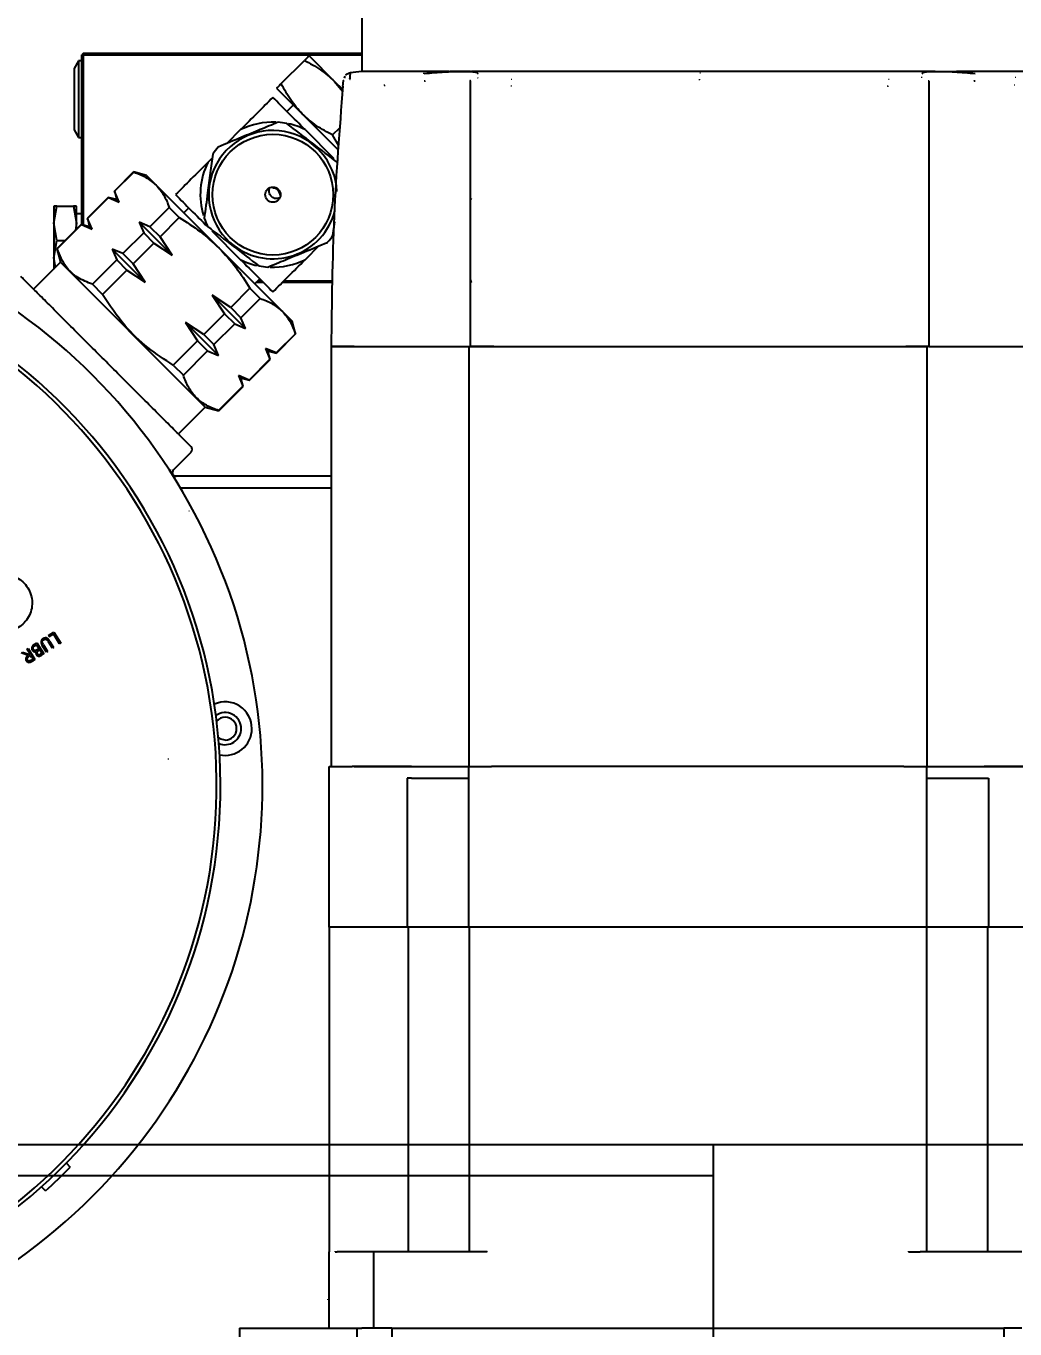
# Model space of a CAD drawing. Header units: inches. Extents: x -347369 to -260369, y 119522 to 149869.
# Drawn here: x -263100.1 to -262970.6, y 139387.6 to 139558.1 of the extents above; entities that cross this region are included whole.
import ezdxf

# ---------------------------------------------------------------- set-up
doc = ezdxf.new("R2010")
doc.units = ezdxf.units.IN
doc.header["$LTSCALE"] = 300
doc.linetypes.add('DOT2', pattern=[0.635, 0, -0.635])
doc.layers.add('INCASTELLATURA MOT', color=4, linetype='Continuous')
doc.layers.add('QUOTE', color=7, linetype='Continuous')
doc.styles.get("Standard").update_dxf_attribs({"font": 'romans.shx'})
doc.dimstyles.new('sc1a100_pollici', dxfattribs={"dimscale": 100, "dimtxt": 3, "dimasz": 3, "dimexe": 0, "dimexo": 0, "dimgap": 1, "dimtad": 1, "dimzin": 12, "dimdsep": 46, "dimtxsty": 'Standard', "dimblk": 'CLOSEDBLANK', "dimcen": 1, "dimclrd": 253, "dimclre": 253, "dimclrt": 2, "dimadec": 0, "dimazin": 3, "dimtfac": 1, "dimtmove": 0, "dimatfit": 1, "dimldrblk": 'CLOSEDBLANK', "dimfxl": 1, "dimtolj": 1, "dimtzin": 0, "dimarcsym": 0})

# ---------------------------------------------------------------- blocks, each defined once
blk = doc.blocks.new('_ClosedBlank')
at = {"color": 0, "linetype": 'ByBlock', "lineweight": -2}
for p, q in [((-1, 0.16667), (0, 0)), ((-1, 0.16667), (-1, -0.16667)), ((0, 0), (-1, -0.16667))]:
    blk.add_line(p, q, dxfattribs=at)
blk = doc.blocks.new('*D12')
at = {"layer": 'Defpoints', "color": 0, "transparency": 16777216}
for p in [(-263135.17, 139932.66), (-261590.13, 139932.66), (-262190.13, 138999.66)]:
    blk.add_point(p, dxfattribs=at)
at = {"layer": 'QUOTE', "color": 253, "lineweight": -2, "transparency": 16777216}
for p, q in [((-261590.13, 140232.66), (-261590.13, 140532.66)), ((-263135.17, 139932.66), (-261590.13, 139932.66)), ((-261590.13, 139932.66), (-261590.13, 138999.66)), ((-262190.13, 138999.66), (-261590.13, 138999.66)), ((-261590.13, 138699.66), (-261590.13, 135456.8))]:
    blk.add_line(p, q, dxfattribs=at)
at = {"layer": 'QUOTE', "color": 253, "lineweight": -2, "transparency": 16777216, "xscale": 300, "yscale": 300, "zscale": 300}
for p, rotation in [((-261590.13, 139932.66), 270), ((-261590.13, 138999.66), 90)]:
    blk.add_blockref('_ClosedBlank', p, dxfattribs=dict(at, rotation=rotation))
at = {"layer": 'QUOTE', "color": 2, "transparency": 16777216, "char_height": 300, "attachment_point": 5, "rotation": 90}
for s, insert in [('\\A1;[3\'-0 3/4"]', (-261261.56, 136928.23)), ('\\A1;933', (-261840.13, 136928.23))]:
    blk.add_mtext(s, dxfattribs=dict(at, insert=insert))
blk = doc.blocks.new('*U45')
at = {"layer": 'INCASTELLATURA MOT', "linetype": 'Continuous'}
for q in [(-5990, 412), (120, 380)]:
    blk.add_line((120, 412), q, dxfattribs=at)
blk = doc.blocks.new('*U46')
at = {"layer": 'INCASTELLATURA MOT'}
for p, q in [((600, 412), (10, 412)), ((120, 412), (120, 380)), ((10, 408), (120, 408))]:
    blk.add_line(p, q, dxfattribs=at)
blk = doc.blocks.new('A$C11159156')
at = {"layer": 'INCASTELLATURA MOT', "color": 40, "linetype": 'Continuous', "lineweight": 25}
for p, q in [((-265, 612), (-265, 602.47)), ((-302.07, 603.86), (-302.64, 602.86)), ((-301.64, 603.86), (-302.07, 603.86)), ((-302.07, 603.86), (-302.07, 598.86)), ((-301.44, 604.86), (-301.64, 604.66)), ((-301.64, 582.45), (-301.64, 604.66)), ((-301.64, 604.66), (-301.44, 604.66)), ((-301.44, 604.66), (-301.44, 604.86)), ((-301.44, 604.86), (-265, 604.86)), ((-301.44, 582.39), (-301.44, 604.66)), ((-301.44, 604.66), (-265, 604.66)), ((-275.55, 600.89), (-272.5, 603.93)), ((-271.9, 604.53), (-268.55, 601.17)), ((-302.64, 602.86), (-302.64, 594.86)), ((-253.54, 602.46), (-253.41, 602.46)), ((-250.76, 602.46), (-250.61, 602.46)), ((-189.92, 602.5), (-189.42, 602.5)), ((-189.92, 602.5), (-189.92, 602.5)), ((-276.15, 600.29), (-272.79, 596.93)), ((-268.55, 601.17), (-267.51, 599.92)), ((-268.55, 601.17), (-267.54, 600.17)), ((-267.21, 601.88), (-267.3, 601.63)), ((-250.75, 600.68), (-250.75, 601.23)), ((-190.75, 601.23), (-190.75, 600.68)), ((-302.07, 598.86), (-302.07, 593.86)), ((-273.96, 598.1), (-274.8, 597.25)), ((-272.79, 596.93), (-268.03, 592.17)), ((-268.83, 594.17), (-267.83, 595.17)), ((-302.64, 594.86), (-302.07, 593.86)), ((-302.07, 593.86), (-301.64, 593.86)), ((-280.86, 594.87), (-282.66, 593.07)), ((-272.43, 594.87), (-268.65, 591.09)), ((-268, 592.74), (-268.83, 594.17)), ((-284.64, 591.09), (-285.16, 590.57)), ((-294.87, 589.34), (-297.39, 586.82)), ((-297.36, 586.8), (-294.85, 589.31)), ((-293.2, 588.89), (-294.87, 589.34)), ((-294.87, 589.34), (-294.85, 589.31)), ((-293.2, 588.89), (-291.92, 587.61)), ((-297.39, 586.82), (-297.09, 585.71)), ((-297.39, 586.82), (-297.36, 586.8)), ((-296.77, 585.39), (-297.36, 586.8)), ((-291.92, 587.61), (-283.66, 579.34)), ((-298.21, 586.01), (-300.92, 583.29)), ((-300.9, 583.26), (-298.18, 585.98)), ((-297.09, 585.71), (-298.21, 586.01)), ((-298.21, 586.01), (-298.18, 585.98)), ((-298.18, 585.98), (-296.77, 585.39)), ((-297.09, 585.71), (-296.77, 585.39)), ((-250.65, 585.86), (-250.75, 585.69)), ((-305.34, 582.61), (-304.94, 584.86)), ((-304.94, 584.86), (-305.34, 584.86)), ((-305.34, 584.86), (-305.34, 582.61)), ((-304.94, 584.86), (-302.74, 584.86)), ((-302.74, 584.86), (-302.34, 582.61)), ((-302.34, 584.86), (-302.74, 584.86)), ((-302.34, 582.61), (-302.34, 584.86)), ((-301.64, 583.86), (-302.34, 583.86)), ((-300.92, 583.29), (-300.63, 582.17)), ((-300.92, 583.29), (-300.9, 583.26)), ((-300.3, 581.85), (-300.9, 583.26)), ((-290.22, 584.69), (-292.74, 582.17)), ((-291.41, 580.84), (-288.89, 583.36)), ((-290.22, 584.69), (-288.89, 583.36)), ((-287.65, 584.64), (-288.3, 583.99)), ((-304.94, 580.36), (-305.34, 582.61)), ((-305.34, 582.61), (-305.34, 578.11)), ((-301.74, 582.47), (-304.92, 579.29)), ((-304.89, 579.26), (-301.71, 582.44)), ((-302.34, 582.61), (-302.5, 581.71)), ((-302.34, 581.87), (-302.34, 582.61)), ((-300.63, 582.17), (-301.74, 582.47)), ((-301.74, 582.47), (-301.71, 582.44)), ((-301.71, 582.44), (-300.3, 581.85)), ((-300.63, 582.17), (-300.3, 581.85)), ((-294.15, 582.76), (-289.81, 578.43)), ((-292.74, 582.17), (-294.15, 582.76)), ((-294.15, 582.76), (-293.55, 581.36)), ((-292.74, 582.17), (-291.41, 580.84)), ((-284.63, 581.62), (-280.86, 577.84)), ((-268.77, 581.03), (-268.54, 582.81)), ((-305.34, 578.11), (-304.94, 580.36)), ((-304.94, 580.36), (-303.86, 580.36)), ((-293.55, 581.36), (-296.27, 578.64)), ((-294.94, 577.3), (-292.22, 580.02)), ((-293.55, 581.36), (-292.22, 580.02)), ((-292.22, 580.02), (-289.81, 578.43)), ((-289.81, 578.43), (-291.41, 580.84)), ((-305.12, 576.84), (-305.34, 578.11)), ((-305.34, 578.11), (-305.34, 576.61)), ((-304.92, 579.29), (-304.44, 577.51)), ((-304.89, 579.26), (-304.92, 579.29)), ((-297.68, 579.23), (-293.35, 574.9)), ((-296.27, 578.64), (-297.68, 579.23)), ((-297.68, 579.23), (-297.09, 577.82)), ((-296.27, 578.64), (-294.94, 577.3)), ((-283.66, 579.34), (-275.39, 571.08)), ((-270.63, 579.65), (-272.43, 577.84)), ((-304.44, 577.51), (-307.98, 573.97)), ((-304.44, 577.51), (-286.76, 559.82)), ((-297.09, 577.82), (-300.27, 574.64)), ((-298.94, 573.31), (-295.76, 576.49)), ((-297.09, 577.82), (-295.76, 576.49)), ((-295.76, 576.49), (-293.35, 574.9)), ((-293.35, 574.9), (-294.94, 577.3)), ((-279.01, 574.7), (-278.36, 575.35)), ((-277.87, 574.86), (-278.85, 574.86)), ((-278.07, 575.06), (-278.65, 575.06)), ((-268.81, 574.86), (-275.41, 574.86)), ((-268.81, 575.06), (-275.21, 575.06)), ((-250.65, 574.88), (-250.75, 575.26)), ((-250.75, 575.02), (-250.65, 574.86)), ((-298.94, 573.31), (-300.27, 574.64)), ((-284.57, 573.19), (-282.98, 570.78)), ((-282.16, 571.59), (-284.57, 573.19)), ((-284.57, 573.19), (-280.24, 568.85)), ((-279.64, 574.11), (-282.16, 571.59)), ((-279.64, 574.11), (-278.31, 572.78)), ((-282.16, 571.59), (-280.83, 570.26)), ((-280.83, 570.26), (-278.31, 572.78)), ((-285.7, 568.06), (-288.1, 569.65)), ((-288.1, 569.65), (-286.51, 567.24)), ((-288.1, 569.65), (-283.77, 565.32)), ((-282.98, 570.78), (-285.7, 568.06)), ((-282.98, 570.78), (-281.64, 569.45)), ((-280.24, 568.85), (-280.83, 570.26)), ((-275.39, 571.08), (-274.11, 569.8)), ((-273.66, 568.13), (-274.11, 569.8)), ((-285.7, 568.06), (-284.36, 566.73)), ((-284.36, 566.73), (-281.64, 569.45)), ((-281.64, 569.45), (-280.24, 568.85)), ((-273.69, 568.15), (-276.2, 565.64)), ((-276.18, 565.61), (-273.66, 568.13)), ((-273.69, 568.15), (-273.66, 568.13)), ((-286.51, 567.24), (-289.69, 564.06)), ((-286.51, 567.24), (-285.18, 565.91)), ((-283.77, 565.32), (-284.36, 566.73)), ((-277.61, 566.23), (-277.02, 564.82)), ((-276.2, 565.64), (-277.61, 566.23)), ((-277.61, 566.23), (-277.29, 565.91)), ((-269, 566.5), (-269, 511.5)), ((-269, 566.5), (-266, 566.5)), ((-266, 566.5), (-258.5, 566.5)), ((-258.5, 566.5), (-251, 566.5)), ((-251, 566.5), (-251, 511.5)), ((-251, 566.5), (-248, 566.5)), ((-248, 566.5), (-194, 566.5)), ((-247.75, 566.5), (-193.75, 566.5)), ((-193.74, 566.5), (-191, 566.5)), ((-191, 566.5), (-191, 511.5)), ((-190.75, 566.5), (-190.75, 566.5)), ((-190.75, 566.5), (-183.5, 566.5)), ((-183.5, 566.5), (-176, 566.5)), ((-288.36, 562.73), (-285.18, 565.91)), ((-285.18, 565.91), (-283.77, 565.32)), ((-277.02, 564.82), (-279.74, 562.1)), ((-279.71, 562.08), (-276.99, 564.79)), ((-276.99, 564.79), (-277.29, 565.91)), ((-277.29, 565.91), (-276.18, 565.61)), ((-277.02, 564.82), (-276.99, 564.79)), ((-276.2, 565.64), (-276.18, 565.61)), ((-289.69, 564.06), (-288.36, 562.73)), ((-280.56, 561.29), (-283.74, 558.11)), ((-283.71, 558.08), (-280.53, 561.26)), ((-279.74, 562.1), (-281.15, 562.7)), ((-281.15, 562.7), (-280.56, 561.29)), ((-281.15, 562.7), (-280.83, 562.37)), ((-280.53, 561.26), (-280.83, 562.37)), ((-280.83, 562.37), (-279.71, 562.08)), ((-280.56, 561.29), (-280.53, 561.26)), ((-279.74, 562.1), (-279.71, 562.08)), ((-286.76, 559.82), (-285.49, 558.56)), ((-289.03, 555.02), (-285.49, 558.56)), ((-285.49, 558.56), (-283.71, 558.08)), ((-283.71, 558.08), (-283.74, 558.11)), ((-289.67, 550.35), (-287.36, 552.66)), ((-290.07, 550.35), (-290.17, 550.25)), ((-269, 549.5), (-289.69, 549.5)), ((-288.77, 548), (-269, 548)), ((-306, 528.66), (-305.31, 529.09)), ((-305.92, 528.52), (-306, 528.66)), ((-305.92, 528.52), (-305.37, 528.86)), ((-304.56, 527.58), (-305.37, 528.86)), ((-305.31, 529.09), (-304.42, 527.67)), ((-308.84, 526.87), (-308.7, 526.96)), ((-308.7, 526.96), (-307.8, 525.54)), ((-307.94, 527.44), (-307.55, 527.68)), ((-307.78, 527.35), (-307.6, 527.46)), ((-307.62, 527.38), (-307.59, 527.44)), ((-307.6, 527.46), (-307.26, 526.91)), ((-307.55, 527.68), (-306.65, 526.26)), ((-306.29, 526.49), (-306.83, 527.35)), ((-306.69, 527.44), (-306.81, 527.67)), ((-306.69, 527.44), (-306.15, 526.58)), ((-305.89, 527.94), (-306.1, 528.23)), ((-305.49, 526.99), (-306.03, 527.85)), ((-305.89, 527.94), (-305.35, 527.08)), ((-305.35, 527.08), (-305.49, 526.99)), ((-304.42, 527.67), (-304.56, 527.58)), ((-308.68, 526.05), (-309.61, 526.39)), ((-309.43, 526.5), (-308.5, 526.16)), ((-308.42, 526.21), (-308.84, 526.87)), ((-308.58, 525.92), (-308.34, 526.07)), ((-308.5, 526.16), (-308.42, 526.21)), ((-308.23, 525.9), (-308.44, 525.83)), ((-308.42, 525.18), (-308.08, 525.36)), ((-308.34, 526.07), (-308.03, 525.59)), ((-308.03, 525.59), (-308.28, 525.43)), ((-307.8, 525.54), (-308.08, 525.36)), ((-307.34, 526.86), (-307.6, 526.72)), ((-307.26, 526.91), (-307.34, 526.86)), ((-307.25, 526.72), (-307.17, 526.77)), ((-307.17, 526.77), (-306.88, 526.31)), ((-306.88, 526.31), (-307.05, 526.21)), ((-306.76, 526.39), (-306.99, 526.31)), ((-306.65, 526.26), (-306.93, 526.08)), ((-306.15, 526.58), (-306.29, 526.49)), ((-269.25, 490.5), (-269.25, 511.5)), ((-269.25, 511.5), (-266.25, 511.5)), ((-258.5, 511.5), (-266.25, 511.5)), ((-266, 511.5), (-258.5, 511.5)), ((-259.06, 510), (-259.06, 490.5)), ((-258.5, 510), (-259.06, 510)), ((-258.5, 511.5), (-251, 511.5)), ((-258.5, 510), (-251, 510)), ((-251, 490.5), (-251, 511.5)), ((-251, 511.5), (-248, 511.5)), ((-194, 511.5), (-248, 511.5)), ((-194, 511.5), (-191, 511.5)), ((-191, 490.5), (-191, 511.5)), ((-191, 511.5), (-183.5, 511.5)), ((-191, 510), (-183.5, 510)), ((-175.75, 511.5), (-183.5, 511.5)), ((-183.5, 511.5), (-176, 511.5)), ((-183.5, 510), (-182.94, 510)), ((-182.94, 510), (-182.94, 490.5)), ((-266.25, 490.5), (-269.25, 490.5)), ((-269.25, 490.5), (-269.25, 448)), ((-259.06, 490.5), (-266.25, 490.5)), ((-251, 490.5), (-259.06, 490.5)), ((-258.94, 490.5), (-258.94, 448)), ((-251, 490.5), (-258.94, 490.5)), ((-248, 490.5), (-251, 490.5)), ((-250.94, 490.5), (-250.94, 448)), ((-194, 490.5), (-248, 490.5)), ((-202.5, 490.5), (-239.5, 490.5)), ((-191, 490.5), (-194, 490.5)), ((-191.06, 490.5), (-191.06, 448)), ((-182.94, 490.5), (-191, 490.5)), ((-183.06, 490.5), (-191, 490.5)), ((-183.06, 490.5), (-183.06, 448)), ((-175.75, 490.5), (-182.94, 490.5)), ((-303.69, 459.62), (-303.17, 459.07)), ((-306.42, 455.96), (-306.94, 456.51)), ((-269.25, 438), (-269.25, 448)), ((-268.48, 448), (-268.22, 448)), ((-263.43, 448), (-268.22, 448)), ((-263.43, 438), (-263.43, 448)), ((-250.13, 448), (-263.43, 448)), ((-248.58, 448), (-250.13, 448)), ((-193.42, 448), (-191.87, 448)), ((-178.57, 448), (-191.87, 448)), ((-281, 438), (-281, 428)), ((-281, 438), (-265.66, 438)), ((-265.66, 438), (-265.66, 423)), ((-265.66, 438), (-264.99, 438)), ((-263.43, 438), (-264.99, 438)), ((-261.07, 438), (-263.43, 438)), ((-261.07, 438), (-180.93, 438)), ((-261.07, 438), (-261.07, 423)), ((-180.93, 438), (-180.93, 423)), ((-178.57, 438), (-180.93, 438))]:
    blk.add_line(p, q, dxfattribs=at)
at = {"layer": 'INCASTELLATURA MOT', "color": 40, "linetype": 'DOT2', "lineweight": 18}
for p, q in [((-249.83, 602.22), (-249.83, 601.67)), ((-191.67, 601.67), (-191.67, 602.22)), ((-256.75, 601.23), (-256.75, 566.5)), ((-184.75, 601.23), (-184.75, 566.5)), ((-287.36, 552.66), (-310.34, 575.64)), ((-266, 566.5), (-266, 511.5)), ((-258.5, 511.5), (-258.5, 566.5)), ((-248, 566.5), (-248, 511.5)), ((-194, 566.5), (-194, 511.5)), ((-183.5, 511.5), (-183.5, 566.5)), ((-290.07, 550.35), (-289.67, 550.35)), ((-269, 547.85), (-288.68, 547.85)), ((-283.81, 538.15), (-269, 538.15)), ((-283.67, 537.79), (-269, 537.79)), ((-266.25, 490.5), (-266.25, 511.5)), ((-258.5, 511.5), (-258.5, 510)), ((-248, 490.5), (-248, 511.5)), ((-194, 490.5), (-194, 511.5)), ((-183.5, 511.5), (-183.5, 510)), ((-268.48, 448), (-268.48, 490.5)), ((-266.68, 448), (-266.68, 490.5)), ((-250.26, 448), (-250.26, 490.5)), ((-248.58, 448), (-248.58, 490.5)), ((-239.5, 490.5), (-239.5, 438)), ((-202.5, 438), (-202.5, 490.5)), ((-193.42, 448), (-193.42, 490.5)), ((-191.74, 448), (-191.74, 490.5)), ((-268.22, 438), (-268.22, 448)), ((-250.13, 438), (-250.13, 448)), ((-191.87, 438), (-191.87, 448)), ((-269.5, 441.79), (-269.5, 438)), ((-269.25, 441.79), (-269.5, 441.79))]:
    blk.add_line(p, q, dxfattribs=at)
at = {"layer": 'INCASTELLATURA MOT', "color": 40, "linetype": 'Continuous', "lineweight": 25, "flags": 128}
blk.add_lwpolyline([(-282.89, 514.97), (-283.47, 515.09), (-283.78, 515.26)], dxfattribs=at)
at = {"layer": 'INCASTELLATURA MOT', "color": 40, "linetype": 'Continuous', "lineweight": 25}
for radius in [7.9, 1]:
    blk.add_circle((-276.64, 586.36), radius, dxfattribs=at)
for centre, radius, start, end in [((-220.75, 225.06), 380, 96.6868, 96.9176), ((-276.64, 586.36), 9.5, 87.7333, 116.3283), ((-276.64, 586.36), 9.5, 78.9753, 85.9246), ((-276.64, 586.36), 9.5, 63.6717, 77.4468), ((-276.64, 586.36), 8.4, 2.9768, 232.4499), ((-276.64, 586.36), 9.5, 138.9753, 145.9246), ((-276.64, 586.36), 9.5, 153.6717, 196.756), ((-354, 509), 76, 233.475, 180), ((-276.64, 586.36), 9.5, 198.9753, 205.9246), ((-276.64, 586.36), 8.4, 232.4499, 345.2072), ((-276.64, 586.36), 9.5, 318.9753, 325.9246), ((-354, 509), 70.5, 270, 87.5012), ((-354, 509), 70, 270, 85.6261), ((-276.64, 586.36), 9.5, 243.6717, 257.4468), ((-276.64, 586.36), 9.5, 258.9753, 265.9246), ((-276.64, 586.36), 9.5, 267.7333, 296.3283), ((-287.71, 553.02), 0.5, 315, 45), ((-289.31, 550), 0.5, 135, 270), ((-282.89, 516.47), 3.5, 0, 113.9503), ((-282.89, 516.47), 2.1, 0, 125.1794), ((-282.89, 516.47), 1.5, 90, 138.2599), ((-282.89, 516.47), 1.5, 270, 90), ((-282.89, 516.47), 2.1, 246.8206, 0), ((-282.89, 516.47), 3.5, 258.0497, 0), ((-354, 509), 71.25, 311.8942, 315.5135)]:
    blk.add_arc(centre, radius, start, end, dxfattribs=at)
at = {"layer": 'INCASTELLATURA MOT', "color": 40, "linetype": 'DOT2', "lineweight": 18}
for radius, start, end in [(378.89, 95.4666, 96.2713), (378.89, 83.7287, 84.5334), (377.89, 95.4666, 96.2713), (377.89, 83.7287, 84.5334)]:
    blk.add_arc((-220.75, 225.06), radius, start, end, dxfattribs=at)
at = {"layer": 'INCASTELLATURA MOT', "color": 40, "linetype": 'Continuous', "lineweight": 25}
blk.add_ellipse((-276.64, 585.86), major_axis=(0, 1.37), ratio=0.766044, start_param=4.968475, end_param=6.283185, dxfattribs=at)
for points, knots in [([(-271.9, 604.53), (-271.94, 604.5), (-272, 604.44), (-272.33, 604.1), (-272.5, 603.93)], [0, 0, 0, 0, 0.494511, 1, 1, 1, 1]), ([(-272.5, 603.93), (-271.79, 603.55), (-270.35, 602.79), (-269.15, 601.71), (-268.55, 601.17)], [0, 0, 0, 0, 0.495458, 1, 1, 1, 1]), ([(-266.52, 602.29), (-266.63, 602.27), (-266.85, 602.22), (-267.03, 602.07), (-267.12, 601.99)], [0, 0, 0, 0, 0.499964, 1, 1, 1, 1]), ([(-266.52, 602.29), (-266.52, 602.29), (-266.52, 602.29), (-266.52, 602.27), (-266.52, 602.24), (-266.53, 602.21), (-266.53, 602.16), (-266.54, 602.1), (-266.55, 601.93), (-266.57, 601.68), (-266.59, 601.47)], [0, 0, 0, 0, 0.079963, 0.159851, 0.23995, 0.319797, 0.399659, 0.479865, 0.559618, 1, 1, 1, 1]), ([(-253.54, 602.46), (-254.21, 602.46), (-256.47, 602.46), (-259.76, 602.46), (-262.76, 602.46), (-264.65, 602.47), (-264.87, 602.47), (-264.98, 602.47)], [0, 0, 0, 0, 0.093498, 0.318673, 0.550379, 0.775555, 1, 1, 1, 1]), ([(-256.84, 602.22), (-255.92, 602.3), (-254.77, 602.4), (-253.74, 602.45), (-253.54, 602.46)], [0, 0, 0, 0, 0.803878, 1, 1, 1, 1]), ([(-250.76, 602.46), (-251.06, 602.47), (-251.73, 602.51), (-252.74, 602.49), (-253.36, 602.46), (-253.41, 602.46)], [0, 0, 0, 0, 0.4365804, 0.9502928, 1, 1, 1, 1]), ([(-253.41, 602.46), (-252.87, 602.46), (-252.01, 602.46), (-251.1, 602.46), (-250.76, 602.46)], [0, 0, 0, 0, 0.626229, 1, 1, 1, 1]), ([(-189.92, 602.5), (-191.75, 602.5), (-195.42, 602.49), (-201.87, 602.49), (-208.81, 602.48), (-216.12, 602.47), (-223.56, 602.47), (-230.94, 602.46), (-238.01, 602.46), (-244.75, 602.46), (-248.64, 602.46), (-250.61, 602.46)], [0, 0, 0, 0, 0.110412, 0.220823, 0.33161, 0.442397, 0.553184, 0.663971, 0.774758, 0.885546, 1, 1, 1, 1]), ([(-250.61, 602.46), (-250.52, 602.45), (-250.22, 602.42), (-249.89, 602.34), (-249.85, 602.26), (-249.83, 602.22)], [0, 0, 0, 0, 0.194916, 0.597518, 1, 1, 1, 1]), ([(-191.67, 602.22), (-191.58, 602.3), (-191.44, 602.42), (-190.63, 602.48), (-190.13, 602.5), (-189.92, 602.5)], [0, 0, 0, 0, 0.537414, 0.80778, 1, 1, 1, 1]), ([(-189.42, 602.5), (-187.88, 602.5), (-184.74, 602.51), (-181.15, 602.51), (-178.54, 602.52), (-177.13, 602.53), (-177.13, 602.53), (-177.14, 602.53)], [0, 0, 0, 0, 0.206505, 0.418469, 0.634274, 0.856338, 1, 1, 1, 1]), ([(-189.42, 602.5), (-189.15, 602.5), (-188.52, 602.49), (-187.37, 602.43), (-186.04, 602.34), (-185.12, 602.26), (-184.66, 602.22)], [0, 0, 0, 0, 0.206425, 0.471112, 0.735596, 1, 1, 1, 1]), ([(-275.55, 600.89), (-275.72, 600.72), (-276.05, 600.38), (-276.12, 600.32), (-276.15, 600.29)], [0, 0, 0, 0, 0.495458, 1, 1, 1, 1]), ([(-272.79, 596.93), (-273.32, 597.52), (-274.4, 598.72), (-275.16, 600.16), (-275.55, 600.89)], [0, 0, 0, 0, 0.4945107, 1, 1, 1, 1]), ([(-267.47, 600.57), (-267.44, 600.91), (-267.4, 601.34), (-267.4, 601.31), (-267.4, 601.3)], [0, 0, 0, 0, 0.778857, 1, 1, 1, 1]), ([(-250.75, 566.5), (-250.75, 572.22), (-250.75, 583.66), (-250.75, 595.01), (-250.75, 600.68)], [0, 0, 0, 0, 0.5, 1, 1, 1, 1]), ([(-190.75, 600.68), (-190.75, 594.33), (-190.75, 582.97), (-190.75, 571.53), (-190.75, 566.5)], [0, 0, 0, 0, 0.559989, 1, 1, 1, 1]), ([(-276.64, 599.09), (-277.3, 598.43), (-278.62, 597.11), (-280.11, 595.62), (-280.86, 594.87)], [0, 0, 0, 0, 0.495632, 1, 1, 1, 1]), ([(-272.43, 594.87), (-273.16, 595.61), (-274.65, 597.1), (-275.97, 598.42), (-276.64, 599.09)], [0, 0, 0, 0, 0.4930671, 1, 1, 1, 1]), ([(-268.83, 594.17), (-269.54, 594.55), (-270.98, 595.31), (-272.18, 596.39), (-272.79, 596.93)], [0, 0, 0, 0, 0.495458, 1, 1, 1, 1]), ([(-275.97, 595.83), (-276.74, 595.52), (-278.29, 594.87), (-280.95, 593.77), (-282.78, 593.02), (-283.81, 592.59)], [0, 0, 0, 0, 0.29744, 0.601821, 1, 1, 1, 1]), ([(-285.16, 590.57), (-285.89, 589.84), (-287.38, 588.35), (-288.7, 587.03), (-289.37, 586.36)], [0, 0, 0, 0, 0.493067, 1, 1, 1, 1]), ([(-284.51, 591.68), (-284.62, 590.86), (-284.84, 589.19), (-285.22, 586.33), (-285.48, 584.38), (-285.63, 583.27)], [0, 0, 0, 0, 0.29744, 0.601821, 1, 1, 1, 1]), ([(-294.85, 589.31), (-294.3, 589.11), (-293.19, 588.69), (-292.35, 587.97), (-291.92, 587.61)], [0, 0, 0, 0, 0.4964158, 1, 1, 1, 1]), ([(-291.92, 587.61), (-291.57, 587.2), (-290.84, 586.36), (-290.43, 585.25), (-290.22, 584.69)], [0, 0, 0, 0, 0.49588, 1, 1, 1, 1]), ([(-275.71, 585.95), (-275.82, 585.91), (-276.03, 585.84), (-276.37, 585.86), (-276.69, 585.99), (-276.94, 586.21), (-277.11, 586.51), (-277.16, 586.84), (-277.14, 587.1), (-277.07, 587.22), (-277.05, 587.25)], [0, 0, 0, 0, 0.137112, 0.275534, 0.414841, 0.55274, 0.689165, 0.826281, 0.965202, 1, 1, 1, 1]), ([(-289.37, 586.36), (-288.72, 585.7), (-287.4, 584.38), (-285.91, 582.89), (-285.16, 582.14)], [0, 0, 0, 0, 0.495632, 1, 1, 1, 1]), ([(-288.89, 583.36), (-287.96, 582.77), (-286.09, 581.6), (-284.47, 580.1), (-283.66, 579.34)], [0, 0, 0, 0, 0.496416, 1, 1, 1, 1]), ([(-277.32, 576.88), (-276.55, 577.2), (-275, 577.84), (-272.33, 578.94), (-270.51, 579.7), (-269.48, 580.12)], [0, 0, 0, 0, 0.29744, 0.601821, 1, 1, 1, 1]), ([(-300.27, 574.64), (-300.94, 574.9), (-302.28, 575.44), (-303.93, 576.93), (-304.55, 578.44), (-304.89, 579.26)], [0, 0, 0, 0, 0.304919, 0.617036, 1, 1, 1, 1]), ([(-283.66, 579.34), (-282.91, 578.54), (-281.41, 576.92), (-280.24, 575.05), (-279.64, 574.11)], [0, 0, 0, 0, 0.49588, 1, 1, 1, 1]), ([(-280.86, 577.84), (-280.12, 577.11), (-278.63, 575.62), (-277.31, 574.3), (-276.64, 573.63)], [0, 0, 0, 0, 0.4930671, 1, 1, 1, 1]), ([(-276.64, 573.63), (-275.99, 574.28), (-274.67, 575.6), (-273.18, 577.09), (-272.43, 577.84)], [0, 0, 0, 0, 0.495632, 1, 1, 1, 1]), ([(-287.36, 553.37), (-287.39, 553.41), (-287.47, 553.48), (-288.09, 554.1), (-289.11, 555.13), (-290.56, 556.58), (-292.34, 558.36), (-294.34, 560.35), (-296.41, 562.43), (-298.49, 564.51), (-300.57, 566.59), (-302.65, 568.66), (-304.64, 570.66), (-306.42, 572.44), (-307.87, 573.89), (-308.9, 574.91), (-309.52, 575.53), (-309.59, 575.61), (-309.63, 575.64)], [0, 0, 0, 0, 0.058258, 0.120006, 0.18432, 0.25, 0.31568, 0.379994, 0.441742, 0.5, 0.558258, 0.620006, 0.68432, 0.75, 0.81568, 0.879994, 0.941742, 1, 1, 1, 1]), ([(-289.69, 564.06), (-290.82, 564.79), (-293.11, 566.26), (-296.32, 569.33), (-298.01, 571.89), (-298.94, 573.31)], [0, 0, 0, 0, 0.304919, 0.617036, 1, 1, 1, 1]), ([(-278.31, 572.78), (-277.76, 572.57), (-276.65, 572.16), (-275.81, 571.44), (-275.39, 571.08)], [0, 0, 0, 0, 0.496416, 1, 1, 1, 1]), ([(-275.39, 571.08), (-275.03, 570.66), (-274.31, 569.82), (-273.9, 568.71), (-273.69, 568.15)], [0, 0, 0, 0, 0.49588, 1, 1, 1, 1]), ([(-266, 566.5), (-266.34, 566.5), (-267.01, 566.5), (-267.91, 566.5), (-268.59, 566.5), (-268.95, 566.5), (-268.99, 566.5), (-269, 566.5)], [0, 0, 0, 0, 0.214439, 0.42885, 0.643904, 0.859153, 1, 1, 1, 1]), ([(-247.75, 566.5), (-248.09, 566.5), (-248.76, 566.5), (-249.66, 566.5), (-250.34, 566.5), (-250.7, 566.5), (-250.74, 566.5), (-250.75, 566.5)], [0, 0, 0, 0, 0.21454, 0.42905, 0.644123, 0.859364, 1, 1, 1, 1]), ([(-190.75, 566.5), (-190.78, 566.5), (-190.85, 566.5), (-191.37, 566.5), (-192.13, 566.5), (-192.97, 566.5), (-193.53, 566.5), (-193.75, 566.5)], [0, 0, 0, 0, 0.214439, 0.4288503, 0.6439044, 0.859153, 1, 1, 1, 1]), ([(-283.74, 558.11), (-284.28, 558.31), (-285.39, 558.73), (-286.71, 559.75), (-287.73, 561.07), (-288.15, 562.17), (-288.36, 562.73)], [0, 0, 0, 0, 0.248207, 0.499999, 0.74794, 1, 1, 1, 1]), ([(-315.26, 534.6), (-315.09, 534.88), (-314.75, 535.44), (-313.98, 536.08), (-313.11, 536.51), (-312.14, 536.7), (-311.15, 536.63), (-310.2, 536.3), (-309.36, 535.72), (-308.7, 534.94), (-308.28, 534), (-308.11, 532.99), (-308.23, 531.99), (-308.6, 531.06), (-309.19, 530.27), (-309.97, 529.67), (-310.86, 529.26), (-311.52, 529.2), (-311.84, 529.17)], [0, 0, 0, 0, 0.062803, 0.125415, 0.187894, 0.250175, 0.312645, 0.375314, 0.437882, 0.500266, 0.562844, 0.625334, 0.687602, 0.750133, 0.812604, 0.875013, 0.937444, 1, 1, 1, 1]), ([(-307.94, 527.44), (-308, 527.4), (-308.08, 527.34), (-308.16, 527.23), (-308.2, 527.14), (-308.22, 527.04), (-308.22, 526.93), (-308.2, 526.83), (-308.16, 526.77), (-308.15, 526.74)], [0, 0, 0, 0, 0.249825, 0.377282, 0.500048, 0.627076, 0.750372, 0.868478, 1, 1, 1, 1]), ([(-308, 526.83), (-308.01, 526.86), (-308.04, 526.91), (-308.05, 526.99), (-308.04, 527.07), (-308, 527.17), (-307.91, 527.26), (-307.82, 527.32), (-307.78, 527.35)], [0, 0, 0, 0, 0.1291021, 0.2499646, 0.3746925, 0.5003349, 0.7491955, 1, 1, 1, 1]), ([(-306.75, 528.24), (-306.78, 528.21), (-306.85, 528.17), (-306.93, 528.07), (-306.98, 527.95), (-307, 527.83), (-306.99, 527.7), (-306.94, 527.54), (-306.87, 527.42), (-306.83, 527.35)], [0, 0, 0, 0, 0.125278, 0.24996, 0.375059, 0.500173, 0.615774, 0.749819, 1, 1, 1, 1]), ([(-306.81, 527.67), (-306.82, 527.71), (-306.84, 527.8), (-306.82, 527.92), (-306.75, 528.03), (-306.69, 528.08), (-306.66, 528.11)], [0, 0, 0, 0, 0.254908, 0.501106, 0.741815, 1, 1, 1, 1]), ([(-306.1, 528.23), (-306.15, 528.26), (-306.25, 528.33), (-306.42, 528.35), (-306.59, 528.32), (-306.7, 528.27), (-306.75, 528.24)], [0, 0, 0, 0, 0.24923, 0.50087, 0.734294, 1, 1, 1, 1]), ([(-306.66, 528.11), (-306.61, 528.13), (-306.53, 528.17), (-306.41, 528.18), (-306.32, 528.16), (-306.24, 528.13), (-306.19, 528.08), (-306.15, 528.04)], [0, 0, 0, 0, 0.255262, 0.500548, 0.629114, 0.750852, 1, 1, 1, 1]), ([(-306.15, 528.04), (-306.14, 528.02), (-306.09, 527.96), (-306.05, 527.89), (-306.03, 527.85)], [0, 0, 0, 0, 0.362412, 1, 1, 1, 1]), ([(-308.68, 526.05), (-308.74, 526.01), (-308.85, 525.93), (-308.96, 525.8), (-309, 525.66), (-309.01, 525.55), (-308.98, 525.45), (-308.95, 525.39), (-308.93, 525.36)], [0, 0, 0, 0, 0.250027, 0.498946, 0.625137, 0.750213, 0.871798, 1, 1, 1, 1]), ([(-308.93, 525.36), (-308.9, 525.31), (-308.84, 525.23), (-308.71, 525.16), (-308.56, 525.14), (-308.47, 525.16), (-308.42, 525.18)], [0, 0, 0, 0, 0.2506769, 0.4999387, 0.7411684, 1, 1, 1, 1]), ([(-308.78, 525.45), (-308.79, 525.47), (-308.82, 525.51), (-308.83, 525.59), (-308.82, 525.66), (-308.79, 525.75), (-308.7, 525.84), (-308.62, 525.89), (-308.58, 525.92)], [0, 0, 0, 0, 0.125607, 0.250568, 0.375424, 0.500321, 0.742084, 1, 1, 1, 1]), ([(-308.28, 525.43), (-308.32, 525.41), (-308.4, 525.36), (-308.51, 525.31), (-308.61, 525.32), (-308.68, 525.35), (-308.74, 525.39), (-308.77, 525.43), (-308.78, 525.45)], [0, 0, 0, 0, 0.251163, 0.500596, 0.624007, 0.750632, 0.870161, 1, 1, 1, 1]), ([(-308.15, 526.74), (-308.11, 526.7), (-308.05, 526.62), (-307.91, 526.54), (-307.76, 526.53), (-307.66, 526.55), (-307.62, 526.56)], [0, 0, 0, 0, 0.251289, 0.502893, 0.750591, 1, 1, 1, 1]), ([(-307.6, 526.72), (-307.64, 526.71), (-307.72, 526.69), (-307.83, 526.7), (-307.93, 526.75), (-307.98, 526.81), (-308, 526.83)], [0, 0, 0, 0, 0.2843, 0.527878, 0.756307, 1, 1, 1, 1]), ([(-307.62, 526.56), (-307.63, 526.53), (-307.66, 526.46), (-307.68, 526.35), (-307.66, 526.24), (-307.63, 526.18), (-307.61, 526.14)], [0, 0, 0, 0, 0.251614, 0.5013737, 0.7504618, 1, 1, 1, 1]), ([(-307.61, 526.14), (-307.59, 526.12), (-307.55, 526.06), (-307.47, 526), (-307.38, 525.97), (-307.26, 525.95), (-307.1, 525.99), (-306.99, 526.05), (-306.93, 526.08)], [0, 0, 0, 0, 0.126985, 0.248357, 0.375138, 0.500859, 0.749604, 1, 1, 1, 1]), ([(-307.46, 526.24), (-307.47, 526.26), (-307.5, 526.3), (-307.51, 526.38), (-307.5, 526.46), (-307.46, 526.55), (-307.37, 526.64), (-307.29, 526.69), (-307.25, 526.72)], [0, 0, 0, 0, 0.125434, 0.250371, 0.374825, 0.500802, 0.74975, 1, 1, 1, 1]), ([(-307.05, 526.21), (-307.08, 526.19), (-307.15, 526.15), (-307.25, 526.12), (-307.32, 526.13), (-307.38, 526.15), (-307.42, 526.19), (-307.45, 526.22), (-307.46, 526.24)], [0, 0, 0, 0, 0.283953, 0.500658, 0.624736, 0.74311, 0.865294, 1, 1, 1, 1])]:
    blk.add_open_spline(points, degree=3, knots=knots, dxfattribs=at)
at = {"layer": 'INCASTELLATURA MOT', "color": 40, "linetype": 'DOT2', "lineweight": 18}
for points in [[(-256.75, 601.23), (-256.76, 601.35), (-256.79, 601.6), (-256.82, 601.92), (-256.84, 602.15), (-256.84, 602.2), (-256.84, 602.22)], [(-250.75, 601.23), (-250.74, 601.35), (-250.71, 601.6), (-250.5, 601.92), (-250.2, 602.15), (-249.95, 602.2), (-249.83, 602.22)], [(-190.75, 601.23), (-190.76, 601.35), (-190.79, 601.6), (-191, 601.92), (-191.3, 602.15), (-191.55, 602.2), (-191.67, 602.22)], [(-184.75, 601.23), (-184.74, 601.35), (-184.71, 601.6), (-184.68, 601.92), (-184.66, 602.15), (-184.66, 602.2), (-184.66, 602.22)], [(-262.03, 600.68), (-262.04, 600.81), (-262.07, 601.06), (-262.1, 601.37), (-262.13, 601.61), (-262.14, 601.65), (-262.14, 601.67)], [(-250.75, 600.68), (-250.74, 600.81), (-250.71, 601.06), (-250.5, 601.37), (-250.2, 601.61), (-249.95, 601.65), (-249.83, 601.67)], [(-247.75, 566.5), (-247.36, 572.19), (-246.57, 583.56), (-245.78, 594.9), (-245.38, 600.57)], [(-196.12, 600.57), (-195.72, 594.9), (-194.93, 583.56), (-194.14, 572.19), (-193.75, 566.5)], [(-190.75, 600.68), (-190.76, 600.81), (-190.79, 601.06), (-191, 601.37), (-191.3, 601.61), (-191.55, 601.65), (-191.67, 601.67)], [(-290.37, 512.55), (-290.32, 509.76), (-290.22, 504.2), (-291.45, 495.92), (-293.68, 487.87), (-296.96, 480.17), (-301.21, 472.97), (-306.36, 466.39), (-312.33, 460.54), (-319.01, 455.51), (-326.29, 451.4), (-334.05, 448.28), (-342.14, 446.2), (-350.44, 445.19), (-358.8, 445.27), (-367.08, 446.44), (-375.13, 448.68), (-382.83, 451.96), (-390.03, 456.21), (-396.61, 461.36), (-402.46, 467.33), (-407.48, 474.01), (-411.6, 481.29), (-414.71, 489.05), (-416.85, 497.14), (-417.37, 502.68), (-417.63, 505.45)]]:
    blk.add_open_spline(points, degree=3, dxfattribs=at)
for points, knots in [([(-245.45, 601.47), (-241.34, 601.71), (-233.11, 602.19), (-224.87, 602.26), (-220.75, 602.29)], [0, 0, 0, 0, 0.5, 1, 1, 1, 1]), ([(-220.75, 602.29), (-216.63, 602.26), (-208.39, 602.19), (-200.16, 601.71), (-196.05, 601.47)], [0, 0, 0, 0, 0.500001, 1, 1, 1, 1]), ([(-220.75, 601.39), (-220.75, 601.5), (-220.75, 601.72), (-220.75, 602.01), (-220.75, 602.22), (-220.75, 602.26), (-220.75, 602.29)], [0, 0, 0, 0, 0.2497, 0.499608, 0.749744, 1, 1, 1, 1]), ([(-267.47, 600.57), (-267.45, 600.68), (-267.4, 600.91), (-267.2, 601.19), (-266.92, 601.4), (-266.7, 601.45), (-266.59, 601.47)], [0, 0, 0, 0, 0.254411, 0.506206, 0.754394, 1, 1, 1, 1]), ([(-262.03, 600.68), (-262.74, 600.64), (-264.16, 600.56), (-265.68, 600.51), (-266.59, 600.5), (-267.28, 600.51), (-267.39, 600.55), (-267.47, 600.57)], [0, 0, 0, 0, 0.251173, 0.501124, 0.626286, 0.751321, 1, 1, 1, 1]), ([(-266.59, 601.47), (-266.58, 601.45), (-266.55, 601.42), (-266.29, 601.39), (-265.87, 601.39), (-265.12, 601.41), (-263.87, 601.5), (-262.72, 601.61), (-262.14, 601.67)], [0, 0, 0, 0, 0.125466, 0.250296, 0.375329, 0.500666, 0.750098, 1, 1, 1, 1]), ([(-262.03, 600.68), (-262.89, 595.01), (-264.6, 583.66), (-265.53, 572.22), (-266, 566.5)], [0, 0, 0, 0, 0.5, 1, 1, 1, 1]), ([(-250.75, 601.23), (-250.84, 601.3), (-251.02, 601.46), (-252.41, 601.53), (-254.4, 601.46), (-255.97, 601.3), (-256.75, 601.23)], [0, 0, 0, 0, 0.250018, 0.500008, 0.749995, 1, 1, 1, 1]), ([(-245.38, 600.57), (-246.09, 600.55), (-247.15, 600.51), (-248.4, 600.5), (-249.48, 600.51), (-250.52, 600.56), (-250.67, 600.64), (-250.75, 600.68)], [0, 0, 0, 0, 0.248544, 0.373533, 0.498678, 0.748694, 1, 1, 1, 1]), ([(-249.83, 601.67), (-249.76, 601.61), (-249.64, 601.5), (-248.81, 601.41), (-247.92, 601.39), (-247.15, 601.39), (-246.32, 601.42), (-245.74, 601.45), (-245.45, 601.47)], [0, 0, 0, 0, 0.249842, 0.499248, 0.624602, 0.749644, 0.874505, 1, 1, 1, 1]), ([(-245.38, 600.57), (-245.39, 600.68), (-245.41, 600.91), (-245.43, 601.19), (-245.44, 601.4), (-245.45, 601.45), (-245.45, 601.47)], [0, 0, 0, 0, 0.250761, 0.500835, 0.750415, 1, 1, 1, 1]), ([(-220.75, 601.39), (-224.86, 601.35), (-233.08, 601.29), (-241.28, 600.81), (-245.38, 600.57)], [0, 0, 0, 0, 0.499942, 1, 1, 1, 1]), ([(-196.12, 600.57), (-200.22, 600.81), (-208.42, 601.29), (-216.64, 601.35), (-220.75, 601.39)], [0, 0, 0, 0, 0.5000578, 1, 1, 1, 1]), ([(-196.12, 600.57), (-196.11, 600.68), (-196.09, 600.91), (-196.07, 601.19), (-196.06, 601.4), (-196.05, 601.45), (-196.05, 601.47)], [0, 0, 0, 0, 0.254179, 0.505921, 0.754222, 1, 1, 1, 1]), ([(-190.75, 600.68), (-190.83, 600.64), (-190.98, 600.56), (-192.02, 600.51), (-193.1, 600.5), (-194.35, 600.51), (-195.41, 600.55), (-196.12, 600.57)], [0, 0, 0, 0, 0.251173, 0.501124, 0.626286, 0.751321, 1, 1, 1, 1]), ([(-196.05, 601.47), (-195.76, 601.45), (-195.18, 601.42), (-194.35, 601.39), (-193.58, 601.39), (-192.69, 601.41), (-191.86, 601.5), (-191.74, 601.61), (-191.67, 601.67)], [0, 0, 0, 0, 0.125466, 0.250296, 0.375329, 0.500666, 0.750098, 1, 1, 1, 1]), ([(-184.75, 601.23), (-185.53, 601.3), (-187.1, 601.46), (-189.09, 601.53), (-190.48, 601.46), (-190.66, 601.3), (-190.75, 601.23)], [0, 0, 0, 0, 0.250018, 0.500008, 0.749995, 1, 1, 1, 1]), ([(-420.35, 472.97), (-421.4, 475.03), (-423.49, 479.13), (-425.93, 485.72), (-427.83, 492.65), (-429.08, 499.96), (-429.61, 507.51), (-429.38, 515.19), (-428.35, 522.89), (-426.52, 530.48), (-423.92, 537.84), (-420.59, 544.86), (-416.6, 551.43), (-412.05, 557.47), (-407.02, 562.92), (-401.65, 567.71), (-396, 571.87), (-390.08, 575.44), (-383.85, 578.46), (-377.28, 580.94), (-370.34, 582.83), (-363.04, 584.08), (-355.49, 584.61), (-347.81, 584.38), (-340.11, 583.35), (-332.52, 581.52), (-325.16, 578.92), (-318.14, 575.59), (-311.57, 571.6), (-305.53, 567.05), (-300.08, 562.02), (-295.3, 556.65), (-291.1, 551.01), (-288.8, 547.02), (-287.65, 545.03)], [0, 0, 0, 0, 0.029124, 0.058249, 0.088734, 0.119994, 0.151901, 0.184313, 0.217069, 0.25, 0.282931, 0.315687, 0.348099, 0.380006, 0.411266, 0.441751, 0.470875, 0.5, 0.529123, 0.558249, 0.588734, 0.619994, 0.651901, 0.684313, 0.717069, 0.75, 0.782931, 0.815687, 0.848099, 0.880006, 0.911266, 0.941751, 0.970875, 1, 1, 1, 1]), ([(-337.15, 570.37), (-335.76, 570), (-332.18, 569.03), (-326.65, 566.68), (-320.63, 563.44), (-314.99, 559.55), (-309.81, 555.09), (-305.13, 550.09), (-301.01, 544.63), (-297.5, 538.75), (-294.64, 532.53), (-292.47, 526.04), (-290.96, 519.36), (-290.57, 514.82), (-290.37, 512.55)], [0, 0, 0, 0, 0.0540737, 0.140067, 0.2260603, 0.3120536, 0.3980469, 0.4840402, 0.5700335, 0.6560268, 0.7420201, 0.8280134, 0.9140067, 1, 1, 1, 1]), ([(-287.65, 545.03), (-286.6, 542.97), (-284.51, 538.87), (-282.07, 532.28), (-280.17, 525.35), (-278.92, 518.04), (-278.39, 510.49), (-278.62, 502.81), (-279.65, 495.11), (-281.48, 487.52), (-284.08, 480.16), (-287.41, 473.14), (-291.4, 466.57), (-295.95, 460.53), (-300.98, 455.08), (-306.35, 450.29), (-312, 446.13), (-317.92, 442.56), (-324.15, 439.54), (-330.72, 437.06), (-337.66, 435.17), (-344.96, 433.92), (-352.51, 433.39), (-360.19, 433.62), (-367.89, 434.65), (-375.48, 436.48), (-382.85, 439.08), (-389.84, 442.43), (-395.2, 445.55), (-398.03, 447.74), (-398.84, 448.37)], [0, 0, 0, 0, 0.033825, 0.067651, 0.103057, 0.139363, 0.176421, 0.214064, 0.252107, 0.290354, 0.328601, 0.366644, 0.404287, 0.441345, 0.477651, 0.513057, 0.546881, 0.580708, 0.614532, 0.648359, 0.683766, 0.720071, 0.757129, 0.794772, 0.832815, 0.871062, 0.909309, 0.947352, 0.984996, 1, 1, 1, 1]), ([(-269.25, 442.7), (-269.32, 442.57), (-269.47, 442.29), (-269.49, 441.97), (-269.5, 441.79)], [0, 0, 0, 0, 0.448283, 1, 1, 1, 1])]:
    blk.add_open_spline(points, degree=3, knots=knots, dxfattribs=at)
at = {"layer": 'INCASTELLATURA MOT', "color": 40, "linetype": 'Continuous', "lineweight": 25}
for points in [[(-267.47, 600.57), (-267.92, 594.9), (-268.81, 583.56), (-268.94, 572.19), (-269, 566.5)], [(-268.1, 590.51), (-269.22, 591.37), (-271.46, 593.1), (-273.7, 594.82), (-274.83, 595.68)], [(-285.19, 582.2), (-284.07, 581.34), (-281.82, 579.62), (-279.58, 577.89), (-278.46, 577.03)]]:
    blk.add_open_spline(points, degree=3, dxfattribs=at)

msp = doc.modelspace()

# ---------------------------------------------------------------- block references
for name, p in [('*U45', (-263130.166, 138999.656)), ('A$C11159156', (-262791.171, 138949.656)), ('*U46', (-263130.166, 138999.656))]:
    msp.add_blockref(name, p)

# ---------------------------------------------------------------- dimensions: what is measured, and where the dimension line sits
at = {"layer": 'QUOTE'}
dim = msp.add_linear_dim(base=(-261590.132, 139932.656), p1=(-262190.132, 138999.656), p2=(-263135.166, 139932.656), angle=90, dimstyle='sc1a100_pollici', override={"dimpost": '\\X'}, dxfattribs=at)
dim.commit()
dim.dimension.update_dxf_attribs({"geometry": '*D12', "text_midpoint": (-261590.132, 136928.227), "dimtype": 160})

doc.saveas('drawing.dxf')
